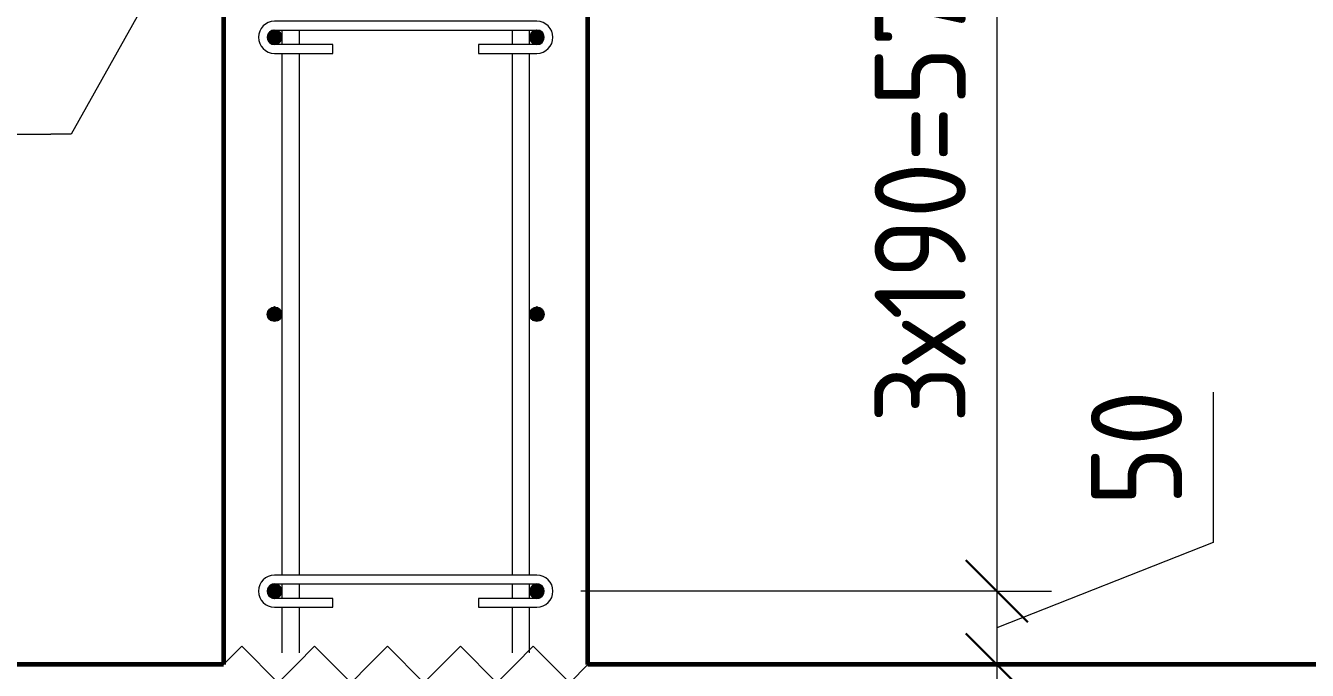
# Model space of a CAD drawing. Header units: millimetres. Extents: x 56549 to 83419, y -3049 to 32998.
# Drawn here: x 72177 to 73057, y -1704 to -1262 of the extents above; entities that cross this region are included whole.
import ezdxf

# ---------------------------------------------------------------- set-up
doc = ezdxf.new("R2010")
doc.units = ezdxf.units.MM
for name, color, linetype, lineweight in [('AA_Dim', 7, 'Continuous', 9), ('AA_Dim-25', 7, 'Continuous', 9), ('AA_Linii', 7, 'Continuous', 9), ('AA_Oformlenie', 7, 'Continuous', 9), ('AA_Vinoska', 7, 'Continuous', 9), ('AF_Stena_Опалубка', 253, 'Continuous', 20), ('KR_Armatura', 7, 'Continuous', 20), ('KR_Armatura_Tonkie', 7, 'Continuous', 20), ('KR_Fundament', 7, 'Continuous', 20)]:
    doc.layers.add(name, color=color, linetype=linetype, lineweight=lineweight)
doc.styles.add('ISOCPEUR_5', font='isocpeur.TTF', dxfattribs={"width": 0.9, "height": 62.5})
doc.dimstyles.new('05_Округл_5мм__прозр_', dxfattribs={"dimscale": 304.8, "dimtxt": 62.672186, "dimasz": 0.139436, "dimexe": 0.123031, "dimexo": 0.082021, "dimgap": 0.008202, "dimtad": 1, "dimdec": 0, "dimrnd": 5, "dimdsep": 46, "dimtxsty": 'ISOCPEUR_5', "dimblk1": 'OBLIQUE', "dimblk2": 'OBLIQUE', "dimsah": 1, "dimcen": 0.09, "dimdle": 0.123031, "dimazin": 0, "dimtfac": 1, "dimtdec": 4, "dimtix": 1, "dimtmove": 1, "dimatfit": 3, "dimfxl": 1, "dimtvp": 1, "dimtolj": 1, "dimtzin": 0, "dimlwd": 18, "dimlwe": 18, "dimarcsym": 2})
doc.dimstyles.new('05_Округл_5мм__прозр__1', dxfattribs={"dimscale": 304.8, "dimtxt": 62.672186, "dimasz": 0.139436, "dimexe": 0.123031, "dimexo": 0.082021, "dimgap": 0.008202, "dimtad": 1, "dimdec": 0, "dimrnd": 5, "dimdsep": 46, "dimtxsty": 'ISOCPEUR_5', "dimblk1": 'OBLIQUE', "dimblk2": 'OBLIQUE', "dimsah": 1, "dimcen": 0.09, "dimdle": 0.123031, "dimazin": 0, "dimtfac": 1, "dimtdec": 4, "dimtix": 1, "dimtmove": 0, "dimatfit": 3, "dimfxl": 1, "dimtvp": 1, "dimtolj": 1, "dimtzin": 0, "dimlwd": 18, "dimlwe": 18, "dimarcsym": 2})

# ---------------------------------------------------------------- blocks, each defined once
blk = doc.blocks.new('351_Ряд стержней П переменный шаг _НесАрм_РабПлоск_ - Тип 1-3766116-Сечение 4')
at = {"layer": 'KR_Armatura_Tonkie'}
for p, q in [((-29890, -1264.9), (-29890, -1274.9)), ((-29890, -1264.9), (-29890, -1274.9)), ((-29878, -1274.9), (-29878, -1264.9)), ((-29878, -1274.9), (-29878, -1264.9)), ((-29732, -1264.9), (-29732, -1274.9)), ((-29732, -1264.9), (-29732, -1274.9)), ((-29720, -1274.9), (-29720, -1264.9)), ((-29720, -1274.9), (-29720, -1264.9)), ((-29890, -1280.9), (-29890, -1638.68)), ((-29890, -1280.9), (-29890, -1638.68)), ((-29878, -1638.68), (-29878, -1280.9)), ((-29878, -1638.68), (-29878, -1280.9)), ((-29732, -1280.9), (-29732, -1638.68)), ((-29732, -1280.9), (-29732, -1638.68)), ((-29720, -1638.68), (-29720, -1280.9)), ((-29720, -1638.68), (-29720, -1280.9)), ((-29890, -1644.68), (-29890, -1654.68)), ((-29890, -1644.68), (-29890, -1654.68)), ((-29878, -1654.68), (-29878, -1644.68)), ((-29878, -1654.68), (-29878, -1644.68)), ((-29732, -1644.68), (-29732, -1654.68)), ((-29732, -1644.68), (-29732, -1654.68)), ((-29720, -1654.68), (-29720, -1644.68)), ((-29720, -1654.68), (-29720, -1644.68)), ((-29890, -1660.68), (-29890, -1692)), ((-29890, -1660.68), (-29890, -1692)), ((-29878, -1692), (-29878, -1660.68)), ((-29878, -1692), (-29878, -1660.68)), ((-29732, -1660.68), (-29732, -1692)), ((-29732, -1660.68), (-29732, -1692)), ((-29720, -1692), (-29720, -1660.68)), ((-29720, -1692), (-29720, -1660.68))]:
    blk.add_line(p, q, dxfattribs=at)
blk = doc.blocks.new('079_Шпилька _ЭлУзла_ - d6 А240-3740167-Сечение 4')
at = {"layer": 'AA_Oformlenie'}
for p, q in [((-29715, -1638.68), (-29895, -1638.68)), ((-29895, -1644.68), (-29715, -1644.68)), ((-29855, -1654.68), (-29895, -1654.68)), ((-29895, -1660.68), (-29855, -1660.68)), ((-29855, -1660.68), (-29855, -1654.68)), ((-29715, -1654.68), (-29755, -1654.68)), ((-29755, -1654.68), (-29755, -1660.68)), ((-29755, -1660.68), (-29715, -1660.68))]:
    blk.add_line(p, q, dxfattribs=at)
for centre, radius, start, end in [((-29895, -1649.68), 11, 90, 270), ((-29715, -1649.68), 11, 270, 90), ((-29895, -1649.68), 5, 90, 270), ((-29715, -1649.68), 5, 270, 90)]:
    blk.add_arc(centre, radius, start, end, dxfattribs=at)
blk = doc.blocks.new('079_Шпилька _ЭлУзла_ - d6 А240-V10-Сечение 4')
at = {"layer": 'AA_Oformlenie'}
for p, q in [((-29715, -1258.9), (-29895, -1258.9)), ((-29895, -1264.9), (-29715, -1264.9)), ((-29855, -1274.9), (-29895, -1274.9)), ((-29855, -1280.9), (-29855, -1274.9)), ((-29715, -1274.9), (-29755, -1274.9)), ((-29755, -1274.9), (-29755, -1280.9)), ((-29895, -1280.9), (-29855, -1280.9)), ((-29755, -1280.9), (-29715, -1280.9))]:
    blk.add_line(p, q, dxfattribs=at)
for centre, radius, start, end in [((-29895, -1269.9), 11, 90, 270), ((-29895, -1269.9), 5, 90, 270), ((-29715, -1269.9), 11, 270, 90), ((-29715, -1269.9), 5, 270, 90)]:
    blk.add_arc(centre, radius, start, end, dxfattribs=at)
blk = doc.blocks.new('Последовательность узлов - 3мм масшт20 маскировка-V11-Сечение 4')
at = {"layer": 'AA_Oformlenie'}
for p, q in [((-29930, -1700), (-29917.5, -1687.5)), ((-29892.5, -1712.5), (-29917.5, -1687.5)), ((-29880, -1700), (-29867.5, -1687.5)), ((-29842.5, -1712.5), (-29867.5, -1687.5)), ((-29830, -1700), (-29817.5, -1687.5)), ((-29792.5, -1712.5), (-29817.5, -1687.5)), ((-29780, -1700), (-29767.5, -1687.5)), ((-29742.5, -1712.5), (-29767.5, -1687.5)), ((-29730, -1700), (-29717.5, -1687.5)), ((-29692.5, -1712.5), (-29717.5, -1687.5)), ((-29880, -1700), (-29892.5, -1712.5)), ((-29830, -1700), (-29842.5, -1712.5)), ((-29780, -1700), (-29792.5, -1712.5)), ((-29730, -1700), (-29742.5, -1712.5)), ((-29680, -1700), (-29692.5, -1712.5))]:
    blk.add_line(p, q, dxfattribs=at)
blk = doc.blocks.new('DIMBLOCK57-Сечение 4')
at = {"layer": 'AA_Dim-25', "lineweight": 30}
for p, q in [((72843.57, -1080), (72822.32, -1058.75)), ((72843.57, -1080), (72864.82, -1101.25)), ((72843.57, -1649.71), (72822.32, -1628.46)), ((72843.57, -1649.71), (72864.82, -1670.96)), ((72843.57, -1700), (72822.32, -1678.75)), ((72843.57, -1700), (72864.82, -1721.25))]:
    blk.add_line(p, q, dxfattribs=at)
at = {"layer": 'AA_Dim-25', "lineweight": 18}
for p, q in [((72843.57, -1080), (72558.04, -1080)), ((72843.57, -1080), (72843.57, -1649.71)), ((72843.57, -1080), (72881.07, -1080)), ((72843.57, -1649.71), (72558.04, -1649.71)), ((72843.57, -1649.71), (72881.07, -1649.71)), ((72843.57, -1700), (72806.07, -1700)), ((72843.57, -1700), (72848.63, -1700))]:
    blk.add_line(p, q, dxfattribs=at)
at = {"layer": 'AA_Dim-25', "color": 0, "lineweight": 18, "insert": (72759.65, -1534.54), "char_height": 62.5, "width": 407.251, "attachment_point": 1, "rotation": 90, "line_spacing_factor": 1.135194, "style": 'ISOCPEUR_5'}
blk.add_mtext('3х190=570', dxfattribs=at)
blk = doc.blocks.new('_None')
blk = doc.blocks.new('DIMBLOCK58-Сечение 4')
at = {"layer": 'AA_Dim-25', "lineweight": 18}
for p, q in [((72992, -1513.19), (72992, -1616.23)), ((72992, -1616.23), (72843.57, -1674.86)), ((72843.57, -1649.71), (72558.04, -1649.71)), ((72843.57, -1649.71), (72843.57, -1737.5)), ((72843.57, -1649.71), (72881.07, -1649.71)), ((72843.57, -1700), (72806.07, -1700)), ((72843.57, -1700), (72848.63, -1700))]:
    blk.add_line(p, q, dxfattribs=at)
at = {"layer": 'AA_Dim-25', "lineweight": 30}
for p, q in [((72843.57, -1649.71), (72822.32, -1628.46)), ((72843.57, -1649.71), (72864.82, -1670.96)), ((72843.57, -1700), (72822.32, -1678.75)), ((72843.57, -1700), (72864.82, -1721.25))]:
    blk.add_line(p, q, dxfattribs=at)
at = {"layer": 'AA_Dim-25', "color": 0, "lineweight": 18, "insert": (72908.08, -1591.23), "char_height": 62.5, "width": 93.6535, "attachment_point": 1, "rotation": 90, "line_spacing_factor": 1.135194, "style": 'ISOCPEUR_5'}
blk.add_mtext('50', dxfattribs=at)
blk = doc.blocks.new('042_М_Арматуры - Диам длина поз _ Шаг _засечки_-3174167-Сечение 4')
at = {"layer": 'AA_Vinoska'}
blk.add_line((-30398.47, -1336.22), (-30048.47, -1336.22), dxfattribs=at)

msp = doc.modelspace()

# ---------------------------------------------------------------- hatches: boundary and pattern name
at = {"layer": 'KR_Armatura'}
h = msp.add_hatch(color=256, dxfattribs=at)
edge = h.paths.add_edge_path()
edge.add_arc((72348.0356, -1269.9037), 5, 90, 161.3585212)
edge.add_line((72343.2979, -1268.3054), (72348.0356, -1269.9037))
edge.add_line((72348.0356, -1269.9037), (72348.0356, -1264.9037))
for points in [[(72348.7259, -1273.9488), (72350.9745, -1273.9488), (72352.7909, -1268.3586), (72347.8011, -1265.074), (72343.3618, -1268.6096), (72345.1886, -1273.9488), (72348.0356, -1273.9488)], [(72530.5356, -1273.9488), (72530.9969, -1273.8798), (72532.7485, -1268.3278), (72527.8011, -1265.074), (72523.2803, -1268.3586), (72525.0966, -1273.9488), (72530.0992, -1273.9488)], [(72345.0966, -1463.8524), (72350.9745, -1463.8524), (72352.7909, -1458.2622), (72348.0356, -1454.8073), (72343.2803, -1458.2622)], [(72525.0966, -1463.8524), (72530.9745, -1463.8524), (72532.7909, -1458.2622), (72528.0356, -1454.8073), (72523.2803, -1458.2622)], [(72346.7415, -1653.7561), (72350.9745, -1653.7561), (72352.7909, -1648.1659), (72347.8399, -1644.8531), (72343.3527, -1648.3887), (72345.2009, -1653.7561), (72345.9287, -1653.7561)], [(72525.0966, -1653.7561), (72531.0091, -1653.6495), (72532.7652, -1648.1473), (72527.8399, -1644.8531), (72523.2803, -1648.1659), (72524.5854, -1652.1828)]]:
    msp.add_hatch(color=256, dxfattribs=at).paths.add_polyline_path(points)
h = msp.add_hatch(color=256, dxfattribs=at)
edge = h.paths.add_edge_path()
edge.add_arc((72348.0356, -1269.9037), 5, 234.8262475, 450)
edge.add_line((72348.0356, -1264.9037), (72348.0356, -1269.9037))
edge.add_line((72348.0356, -1269.9037), (72345.1553, -1273.9907))
h = msp.add_hatch(color=256, dxfattribs=at)
edge = h.paths.add_edge_path()
edge.add_arc((72528.0356, -1269.9037), 5, 90, 305.1737525)
edge.add_line((72530.9159, -1273.9907), (72528.0356, -1269.9037))
edge.add_line((72528.0356, -1269.9037), (72528.0356, -1264.9037))
h = msp.add_hatch(color=256, dxfattribs=at)
edge = h.paths.add_edge_path()
edge.add_arc((72528.0356, -1269.9037), 5, 18.6414788, 90)
edge.add_line((72528.0356, -1264.9037), (72528.0356, -1269.9037))
edge.add_line((72528.0356, -1269.9037), (72532.7733, -1268.3054))
h = msp.add_hatch(color=256, dxfattribs=at)
edge = h.paths.add_edge_path()
edge.add_arc((72348.0356, -1269.9037), 5, 162.5160871, 233.1119667)
edge.add_line((72345.0343, -1273.9027), (72348.0356, -1269.9037))
edge.add_line((72348.0356, -1269.9037), (72343.2666, -1268.4015))
h = msp.add_hatch(color=256, dxfattribs=at)
edge = h.paths.add_edge_path()
edge.add_arc((72528.0356, -1269.9037), 5, 306.8880333, 377.4839129)
edge.add_line((72532.8046, -1268.4015), (72528.0356, -1269.9037))
edge.add_line((72528.0356, -1269.9037), (72531.0368, -1273.9027))
h = msp.add_hatch(color=256, dxfattribs=at)
edge = h.paths.add_edge_path()
edge.add_arc((72348.0356, -1459.8073), 5, 0, 360)
h = msp.add_hatch(color=256, dxfattribs=at)
edge = h.paths.add_edge_path()
edge.add_arc((72528.0356, -1459.8073), 5, 0, 360)
h = msp.add_hatch(color=256, dxfattribs=at)
edge = h.paths.add_edge_path()
edge.add_arc((72348.0356, -1649.711), 5, 162.3122657, 232.6274675)
edge.add_line((72345.0006, -1653.6845), (72348.0356, -1649.711))
edge.add_line((72348.0356, -1649.711), (72343.2719, -1648.1918))
h = msp.add_hatch(color=256, dxfattribs=at)
edge = h.paths.add_edge_path()
edge.add_arc((72348.0356, -1649.711), 5, 90, 161.6118643)
edge.add_line((72343.2909, -1648.1337), (72348.0356, -1649.711))
edge.add_line((72348.0356, -1649.711), (72348.0356, -1644.711))
h = msp.add_hatch(color=256, dxfattribs=at)
edge = h.paths.add_edge_path()
edge.add_arc((72348.0356, -1649.711), 5, 235.2770372, 450)
edge.add_line((72348.0356, -1644.711), (72348.0356, -1649.711))
edge.add_line((72348.0356, -1649.711), (72345.1875, -1653.8206))
h = msp.add_hatch(color=256, dxfattribs=at)
edge = h.paths.add_edge_path()
edge.add_arc((72528.0356, -1649.711), 5, 90, 304.7229628)
edge.add_line((72530.8836, -1653.8206), (72528.0356, -1649.711))
edge.add_line((72528.0356, -1649.711), (72528.0356, -1644.711))
h = msp.add_hatch(color=256, dxfattribs=at)
edge = h.paths.add_edge_path()
edge.add_arc((72528.0356, -1649.711), 5, 18.3881357, 90)
edge.add_line((72528.0356, -1644.711), (72528.0356, -1649.711))
edge.add_line((72528.0356, -1649.711), (72532.7803, -1648.1337))
h = msp.add_hatch(color=256, dxfattribs=at)
edge = h.paths.add_edge_path()
edge.add_arc((72528.0356, -1649.711), 5, 307.3725325, 377.6877343)
edge.add_line((72532.7992, -1648.1918), (72528.0356, -1649.711))
edge.add_line((72528.0356, -1649.711), (72531.0705, -1653.6845))

# ---------------------------------------------------------------- linework, layer by layer
at = {"layer": 'AA_Linii'}
for p, q in [((72353.0356, -1264.9037), (72353.0356, -1274.9037)), ((72365.0356, -1274.9037), (72365.0356, -1264.9037)), ((72511.0356, -1264.9037), (72511.0356, -1274.9037)), ((72522.93, -1274.9037), (72522.93, -1264.9037)), ((72353.0356, -1280.9037), (72353.0356, -1638.6828)), ((72365.0356, -1638.6828), (72365.0356, -1280.9037)), ((72511.0356, -1280.9037), (72511.0356, -1638.6828)), ((72522.93, -1638.6828), (72522.93, -1280.9037)), ((72353.0356, -1644.6828), (72353.0356, -1654.6828)), ((72365.0356, -1654.6828), (72365.0356, -1644.6828)), ((72511.0356, -1644.6828), (72511.0356, -1654.6828)), ((72522.93, -1654.6828), (72522.93, -1644.6828)), ((72353.0356, -1660.6828), (72353.0356, -1692)), ((72365.0356, -1692), (72365.0356, -1660.6828)), ((72511.0356, -1660.6828), (72511.0356, -1692)), ((72522.93, -1692), (72522.93, -1660.6828))]:
    msp.add_line(p, q, dxfattribs=at)
at = {"layer": 'AA_Vinoska'}
for p, q in [((72346.3992, -1090.2935), (72208.3898, -1336.2182)), ((72208.3898, -1336.2182), (72194.5617, -1336.2182))]:
    msp.add_line(p, q, dxfattribs=at)
at = {"layer": 'AF_Stena_Опалубка', "lineweight": 60}
for p, q in [((72313.0356, -720), (72313.0356, -1700)), ((72563.0356, -1700), (72563.0356, -720))]:
    msp.add_line(p, q, dxfattribs=at)
at = {"layer": 'KR_Armatura'}
for p, q in [((72347.8011, -1265.074), (72343.3618, -1268.6096)), ((72352.7909, -1268.3586), (72347.8011, -1265.074)), ((72348.0356, -1269.9037), (72348.0356, -1264.9037)), ((72348.0356, -1264.9037), (72348.0356, -1269.9037)), ((72527.8011, -1265.074), (72523.2803, -1268.3586)), ((72532.7485, -1268.3278), (72527.8011, -1265.074)), ((72528.0356, -1269.9037), (72528.0356, -1264.9037)), ((72528.0356, -1264.9037), (72528.0356, -1269.9037)), ((72348.0356, -1269.9037), (72343.2666, -1268.4015)), ((72343.2979, -1268.3054), (72348.0356, -1269.9037)), ((72343.3618, -1268.6096), (72345.1886, -1273.9488)), ((72345.0343, -1273.9027), (72348.0356, -1269.9037)), ((72348.0356, -1269.9037), (72345.1553, -1273.9907)), ((72345.1886, -1273.9488), (72348.0356, -1273.9488)), ((72348.0356, -1273.9488), (72348.7259, -1273.9488)), ((72348.7259, -1273.9488), (72350.9745, -1273.9488)), ((72350.9745, -1273.9488), (72352.7909, -1268.3586)), ((72523.2803, -1268.3586), (72525.0966, -1273.9488)), ((72525.0966, -1273.9488), (72530.0992, -1273.9488)), ((72528.0356, -1269.9037), (72532.7733, -1268.3054)), ((72532.8046, -1268.4015), (72528.0356, -1269.9037)), ((72530.9159, -1273.9907), (72528.0356, -1269.9037)), ((72528.0356, -1269.9037), (72531.0368, -1273.9027)), ((72530.0992, -1273.9488), (72530.5356, -1273.9488)), ((72530.5356, -1273.9488), (72530.9969, -1273.8798)), ((72530.9969, -1273.8798), (72532.7485, -1268.3278)), ((72348.0356, -1454.8073), (72343.2803, -1458.2622)), ((72343.2803, -1458.2622), (72345.0966, -1463.8524)), ((72352.7909, -1458.2622), (72348.0356, -1454.8073)), ((72350.9745, -1463.8524), (72352.7909, -1458.2622)), ((72528.0356, -1454.8073), (72523.2803, -1458.2622)), ((72523.2803, -1458.2622), (72525.0966, -1463.8524)), ((72532.7909, -1458.2622), (72528.0356, -1454.8073)), ((72530.9745, -1463.8524), (72532.7909, -1458.2622)), ((72345.0966, -1463.8524), (72350.9745, -1463.8524)), ((72525.0966, -1463.8524), (72530.9745, -1463.8524)), ((72348.0356, -1649.711), (72343.2719, -1648.1918)), ((72343.2909, -1648.1337), (72348.0356, -1649.711)), ((72347.8399, -1644.8531), (72343.3527, -1648.3887)), ((72343.3527, -1648.3887), (72345.2009, -1653.7561)), ((72345.0006, -1653.6845), (72348.0356, -1649.711)), ((72348.0356, -1649.711), (72345.1875, -1653.8206)), ((72352.7909, -1648.1659), (72347.8399, -1644.8531)), ((72348.0356, -1649.711), (72348.0356, -1644.711)), ((72348.0356, -1644.711), (72348.0356, -1649.711)), ((72350.9745, -1653.7561), (72352.7909, -1648.1659)), ((72527.8399, -1644.8531), (72523.2803, -1648.1659)), ((72523.2803, -1648.1659), (72524.5854, -1652.1828)), ((72524.5854, -1652.1828), (72525.0966, -1653.7561)), ((72532.7652, -1648.1473), (72527.8399, -1644.8531)), ((72528.0356, -1649.711), (72528.0356, -1644.711)), ((72528.0356, -1644.711), (72528.0356, -1649.711)), ((72528.0356, -1649.711), (72532.7803, -1648.1337)), ((72532.7992, -1648.1918), (72528.0356, -1649.711)), ((72530.8836, -1653.8206), (72528.0356, -1649.711)), ((72528.0356, -1649.711), (72531.0705, -1653.6845)), ((72531.0091, -1653.6495), (72532.7652, -1648.1473)), ((72345.2009, -1653.7561), (72345.9287, -1653.7561)), ((72345.9287, -1653.7561), (72346.7415, -1653.7561)), ((72346.7415, -1653.7561), (72350.9745, -1653.7561)), ((72525.0966, -1653.7561), (72531.0091, -1653.6495))]:
    msp.add_line(p, q, dxfattribs=at)
for centre in [(72348.0356, -1459.8073), (72528.0356, -1459.8073)]:
    msp.add_circle(centre, 5, dxfattribs=at)
for centre, start, end in [((72348.0356, -1269.9037), 90, 161.3585212), ((72348.0356, -1269.9037), 234.8262475, 90), ((72528.0356, -1269.9037), 90, 305.1737525), ((72528.0356, -1269.9037), 18.6414788, 90), ((72348.0356, -1269.9037), 162.5160871, 233.1119667), ((72528.0356, -1269.9037), 306.8880333, 17.4839129), ((72348.0356, -1649.711), 162.3122657, 232.6274675), ((72348.0356, -1649.711), 90, 161.6118643), ((72348.0356, -1649.711), 235.2770372, 90), ((72528.0356, -1649.711), 90, 304.7229628), ((72528.0356, -1649.711), 18.3881357, 90), ((72528.0356, -1649.711), 307.3725325, 17.6877343)]:
    msp.add_arc(centre, 5, start, end, dxfattribs=at)
at = {"layer": 'KR_Fundament', "lineweight": 60}
for p, q in [((72313.0356, -1700), (70958.0356, -1700)), ((74593.0356, -1700), (72563.0356, -1700))]:
    msp.add_line(p, q, dxfattribs=at)

# ---------------------------------------------------------------- block references
at = {"layer": 'AA_Oformlenie'}
for name in ['079_Шпилька _ЭлУзла_ - d6 А240-V10-Сечение 4', '079_Шпилька _ЭлУзла_ - d6 А240-3740167-Сечение 4', 'Последовательность узлов - 3мм масшт20 маскировка-V11-Сечение 4']:
    msp.add_blockref(name, (102243.0356, 0), dxfattribs=at)
at = {"layer": 'AA_Vinoska'}
msp.add_blockref('042_М_Арматуры - Диам длина поз _ Шаг _засечки_-3174167-Сечение 4', (102243.0356, 0), dxfattribs=at)
at = {"layer": 'KR_Armatura_Tonkie'}
msp.add_blockref('351_Ряд стержней П переменный шаг _НесАрм_РабПлоск_ - Тип 1-3766116-Сечение 4', (102243.0356, 0), dxfattribs=at)

# ---------------------------------------------------------------- dimensions: what is measured, and where the dimension line sits
at = {"layer": 'AA_Dim', "lineweight": 18}
dim = msp.add_linear_dim(base=(72843.5739, -1649.711), p1=(72533.0356, -1080), p2=(72533.0356, -1649.711), angle=90, text='3х190=570', dimstyle='05_Округл_5мм__прозр__1', override={"dimpost": '<>', "dimblk1": 'None', "dimblk2": 'None', "dimsah": 1, "dimfxl": 569.710995}, dxfattribs=at)
dim.commit()
dim.dimension.update_dxf_attribs({"geometry": 'DIMBLOCK57-Сечение 4', "text_midpoint": (72809.8239, -1364.8555)})
dim = msp.add_linear_dim(base=(72843.5739, -1700), p1=(72533.0356, -1649.711), p2=(72873.6259, -1700), angle=90, text='50', dimstyle='05_Округл_5мм__прозр_', override={"dimpost": '<>', "dimblk1": 'None', "dimblk2": 'None', "dimsah": 1, "dimfxl": 344.282972}, dxfattribs=at)
dim.commit()
dim.dimension.update_dxf_attribs({"geometry": 'DIMBLOCK58-Сечение 4', "text_midpoint": (72949.7494, -1544.4057), "dimtype": 160, "text_rotation": 90})

doc.saveas('drawing.dxf')
